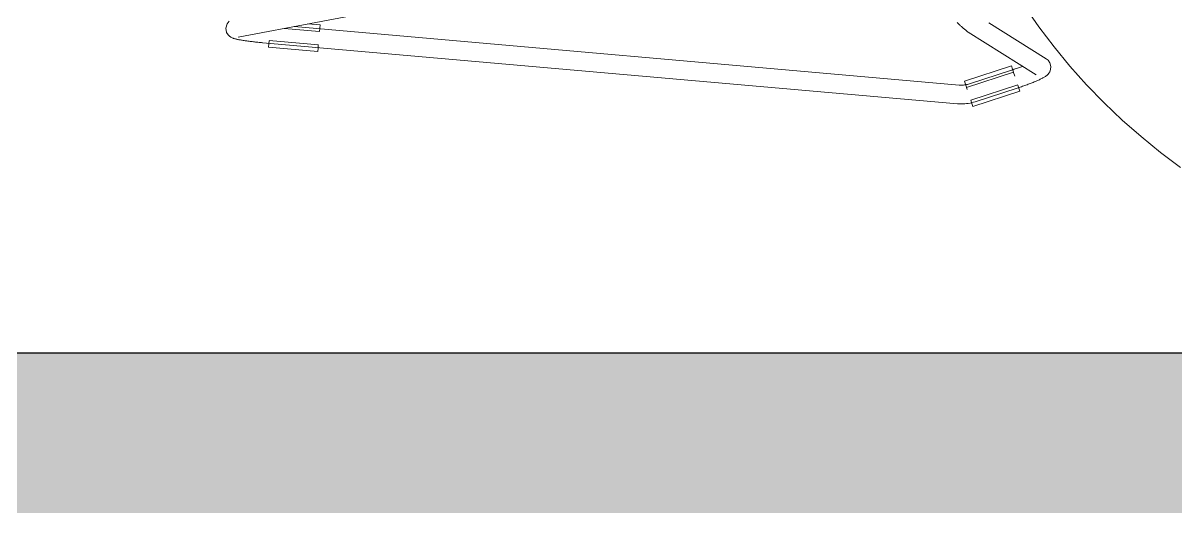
# Model space of a CAD drawing. Header units: millimetres. Extents: x 155927 to 326028, y -36033 to 97293.
# Drawn here: x 227087 to 227822, y 17856 to 18168 of the extents above; entities that cross this region are included whole.
import ezdxf

# ---------------------------------------------------------------- set-up
doc = ezdxf.new("R2010")
doc.units = ezdxf.units.MM
doc.header["$MEASUREMENT"] = 0
for name, color, linetype, lineweight in [('A-WALL-PATT', 7, 'CONTINUOUS', 9), ('I-FURN', 8, 'CONTINUOUS', 9), ('I-WALL', 7, 'CONTINUOUS', 9)]:
    doc.layers.add(name, color=color, linetype=linetype, lineweight=lineweight)

msp = doc.modelspace()

# ---------------------------------------------------------------- hatches: boundary and pattern name
at = {"layer": 'A-WALL-PATT'}
msp.add_hatch(color=256, dxfattribs=at).paths.add_polyline_path([(226452.83, 17855.61), (230738.83, 17855.61), (230738.83, 17957.61), (226452.83, 17957.61)], flags=0)

# ---------------------------------------------------------------- linework, layer by layer
at = {"layer": 'I-FURN'}
for p, q in [((227223.81, 18159.18), (227323.1, 18177.99)), ((227725.71, 18179.02), (227734.86, 18165.9)), ((227216.81, 18167.83), (227215.98, 18165.08)), ((227216.81, 18167.83), (227218.14, 18169.41)), ((227276.16, 18167.04), (227268.26, 18167.73)), ((227276.16, 18167.04), (227275.98, 18164.99)), ((227683.17, 18168.15), (227682.73, 18168.55)), ((227683.59, 18167.76), (227683.17, 18168.15)), ((227684.01, 18167.38), (227683.59, 18167.76)), ((227684.41, 18167.01), (227684.01, 18167.38)), ((227684.8, 18166.65), (227684.41, 18167.01)), ((227685.18, 18166.31), (227684.8, 18166.65)), ((227685.54, 18165.98), (227685.18, 18166.31)), ((227739.64, 18145.41), (227702.87, 18168.44)), ((227215.98, 18165.08), (227216.46, 18162.32)), ((227216.46, 18162.32), (227217.5, 18160.67)), ((227217.5, 18160.67), (227218.41, 18159.81)), ((227218.41, 18159.81), (227219.11, 18159.33)), ((227219.11, 18159.33), (227219.68, 18159.03)), ((227219.68, 18159.03), (227220.15, 18158.81)), ((227220.15, 18158.81), (227220.58, 18158.64)), ((227220.58, 18158.64), (227220.98, 18158.5)), ((227253.31, 18164.78), (227275.79, 18162.8)), ((227684.03, 18128.71), (227259.68, 18165.99)), ((227275.98, 18164.99), (227275.8, 18162.93)), ((227685.89, 18165.67), (227685.54, 18165.98)), ((227686.23, 18165.37), (227685.89, 18165.67)), ((227686.55, 18165.08), (227686.23, 18165.37)), ((227686.86, 18164.81), (227686.55, 18165.08)), ((227687.15, 18164.55), (227686.86, 18164.81)), ((227687.43, 18164.3), (227687.15, 18164.55)), ((227687.7, 18164.08), (227687.43, 18164.3)), ((227687.95, 18163.86), (227687.7, 18164.08)), ((227688.19, 18163.66), (227687.95, 18163.86)), ((227688.42, 18163.47), (227688.19, 18163.66)), ((227688.65, 18163.29), (227688.42, 18163.47)), ((227688.87, 18163.12), (227688.65, 18163.29)), ((227689.1, 18162.94), (227688.87, 18163.12)), ((227689.35, 18162.76), (227689.1, 18162.94)), ((227689.68, 18162.54), (227689.35, 18162.76)), ((227689.68, 18162.54), (227733.26, 18135.24)), ((227734.86, 18165.9), (227744.54, 18153.16)), ((227220.98, 18158.5), (227221.38, 18158.38)), ((227221.38, 18158.38), (227221.77, 18158.26)), ((227221.77, 18158.26), (227222.18, 18158.15)), ((227222.18, 18158.15), (227222.59, 18158.05)), ((227222.59, 18158.05), (227223.02, 18157.95)), ((227223.02, 18157.95), (227223.46, 18157.85)), ((227223.46, 18157.85), (227223.92, 18157.76)), ((227223.92, 18157.76), (227224.4, 18157.66)), ((227224.4, 18157.66), (227224.89, 18157.57)), ((227224.89, 18157.57), (227225.41, 18157.47)), ((227225.41, 18157.47), (227225.94, 18157.38)), ((227225.94, 18157.38), (227226.49, 18157.28)), ((227226.49, 18157.28), (227227.06, 18157.19)), ((227227.06, 18157.19), (227227.65, 18157.1)), ((227227.65, 18157.1), (227228.25, 18157.01)), ((227228.25, 18157.01), (227228.87, 18156.92)), ((227228.87, 18156.92), (227229.5, 18156.83)), ((227229.5, 18156.83), (227230.15, 18156.74)), ((227230.15, 18156.74), (227230.81, 18156.65)), ((227230.81, 18156.65), (227231.49, 18156.57)), ((227231.49, 18156.57), (227232.18, 18156.48)), ((227232.18, 18156.48), (227232.88, 18156.4)), ((227232.88, 18156.4), (227233.59, 18156.31)), ((227233.59, 18156.31), (227234.3, 18156.23)), ((227234.3, 18156.23), (227235.03, 18156.15)), ((227235.03, 18156.15), (227235.76, 18156.07)), ((227235.76, 18156.07), (227236.5, 18156)), ((227236.5, 18156), (227237.25, 18155.92)), ((227237.25, 18155.92), (227237.99, 18155.85)), ((227237.99, 18155.85), (227238.75, 18155.78)), ((227238.75, 18155.78), (227239.5, 18155.71)), ((227239.5, 18155.71), (227239.66, 18155.7)), ((227239.66, 18155.7), (227682.98, 18116.75)), ((227243.26, 18152.88), (227243.44, 18154.93)), ((227274.67, 18150.13), (227243.26, 18152.88)), ((227243.44, 18154.93), (227243.62, 18156.99)), ((227275.04, 18154.36), (227243.63, 18157.12)), ((227274.85, 18152.17), (227274.67, 18150.13)), ((227275.03, 18154.23), (227274.85, 18152.17)), ((227744.54, 18153.16), (227754.71, 18140.81)), ((227740.76, 18144.51), (227739.64, 18145.41)), ((227740.76, 18144.51), (227741.98, 18142.78)), ((227717.45, 18140.88), (227687.44, 18131.19)), ((227688.75, 18127.15), (227718.76, 18136.84)), ((227717.4, 18138.16), (227690.59, 18129.45)), ((227717.73, 18138.27), (227717.4, 18138.16)), ((227717.45, 18140.88), (227718.08, 18138.93)), ((227718.42, 18138.5), (227717.73, 18138.27)), ((227718.08, 18138.93), (227718.72, 18136.96)), ((227719.11, 18138.73), (227718.42, 18138.5)), ((227719.59, 18134.26), (227718.79, 18136.74)), ((227719.8, 18138.96), (227719.11, 18138.73)), ((227720.48, 18139.19), (227719.8, 18138.96)), ((227721.15, 18139.43), (227720.48, 18139.19)), ((227721.82, 18139.66), (227721.15, 18139.43)), ((227722.47, 18139.9), (227721.82, 18139.66)), ((227723.12, 18140.13), (227722.47, 18139.9)), ((227723.76, 18140.37), (227723.12, 18140.13)), ((227724.38, 18140.6), (227723.76, 18140.37)), ((227741.87, 18137.2), (227741.31, 18136.29)), ((227742.4, 18138.58), (227741.87, 18137.2)), ((227741.98, 18142.78), (227742.57, 18140.55)), ((227742.57, 18140.55), (227742.4, 18138.58)), ((227754.71, 18140.81), (227765.37, 18128.88)), ((227688.07, 18129.24), (227687.44, 18131.19)), ((227688.71, 18127.27), (227688.07, 18129.24)), ((227689.95, 18129.26), (227689.31, 18129.09)), ((227690.59, 18129.45), (227689.95, 18129.26)), ((227728.71, 18129.41), (227728.04, 18129.16)), ((227729.38, 18129.67), (227728.71, 18129.41)), ((227730.03, 18129.92), (227729.38, 18129.67)), ((227730.67, 18130.17), (227730.03, 18129.92)), ((227731.3, 18130.42), (227730.67, 18130.17)), ((227731.91, 18130.67), (227731.3, 18130.42)), ((227732.5, 18130.92), (227731.91, 18130.67)), ((227733.08, 18131.16), (227732.5, 18130.92)), ((227733.65, 18131.41), (227733.08, 18131.16)), ((227734.19, 18131.65), (227733.65, 18131.41)), ((227734.72, 18131.88), (227734.19, 18131.65)), ((227735.23, 18132.12), (227734.72, 18131.88)), ((227735.72, 18132.35), (227735.23, 18132.12)), ((227736.19, 18132.58), (227735.72, 18132.35)), ((227736.65, 18132.81), (227736.19, 18132.58)), ((227737.09, 18133.04), (227736.65, 18132.81)), ((227737.51, 18133.27), (227737.09, 18133.04)), ((227737.93, 18133.5), (227737.51, 18133.27)), ((227738.32, 18133.74), (227737.93, 18133.5)), ((227738.72, 18133.98), (227738.32, 18133.74)), ((227739.1, 18134.24), (227738.72, 18133.98)), ((227739.49, 18134.51), (227739.1, 18134.24)), ((227739.9, 18134.82), (227739.49, 18134.51)), ((227740.32, 18135.19), (227739.9, 18134.82)), ((227740.79, 18135.66), (227740.32, 18135.19)), ((227741.31, 18136.29), (227740.79, 18135.66)), ((227684.05, 18128.7), (227684.03, 18128.7)), ((227684.71, 18128.66), (227684.05, 18128.7)), ((227685.37, 18128.64), (227684.71, 18128.66)), ((227686.03, 18128.65), (227685.37, 18128.64)), ((227686.7, 18128.68), (227686.03, 18128.65)), ((227687.36, 18128.75), (227686.7, 18128.68)), ((227688.01, 18128.84), (227687.36, 18128.75)), ((227688.66, 18128.95), (227688.01, 18128.84)), ((227689.31, 18129.09), (227688.66, 18128.95)), ((227689.16, 18125.89), (227688.78, 18127.05)), ((227721.36, 18128.77), (227691.36, 18119.08)), ((227722.67, 18124.73), (227692.66, 18115.04)), ((227694.29, 18118.04), (227721.11, 18126.75)), ((227721.57, 18126.9), (227721.11, 18126.75)), ((227721.4, 18128.65), (227722.04, 18126.68)), ((227722.31, 18127.14), (227721.57, 18126.9)), ((227722.04, 18126.68), (227722.67, 18124.73)), ((227723.04, 18127.39), (227722.31, 18127.14)), ((227723.78, 18127.64), (227723.04, 18127.39)), ((227724.5, 18127.89), (227723.78, 18127.64)), ((227725.23, 18128.14), (227724.5, 18127.89)), ((227725.94, 18128.39), (227725.23, 18128.14)), ((227726.65, 18128.65), (227725.94, 18128.39)), ((227727.35, 18128.9), (227726.65, 18128.65)), ((227728.04, 18129.16), (227727.35, 18128.9)), ((227765.37, 18128.88), (227776.5, 18117.38)), ((227682.98, 18116.75), (227684.12, 18116.67)), ((227684.12, 18116.67), (227685.26, 18116.64)), ((227685.26, 18116.64), (227686.4, 18116.65)), ((227686.4, 18116.65), (227687.54, 18116.71)), ((227687.54, 18116.71), (227688.68, 18116.82)), ((227688.68, 18116.82), (227689.81, 18116.97)), ((227689.81, 18116.97), (227690.93, 18117.17)), ((227690.93, 18117.17), (227692.05, 18117.41)), ((227692.03, 18116.99), (227691.39, 18118.96)), ((227692.66, 18115.04), (227692.03, 18116.99)), ((227692.05, 18117.41), (227693.16, 18117.69)), ((227693.16, 18117.69), (227694.25, 18118.02)), ((227694.25, 18118.02), (227694.29, 18118.04)), ((227776.5, 18117.38), (227788.08, 18106.34)), ((227788.08, 18106.34), (227800.09, 18095.77)), ((227800.09, 18095.77), (227812.51, 18085.69)), ((227812.51, 18085.69), (227825.33, 18076.12))]:
    msp.add_line(p, q, dxfattribs=at)
at = {"layer": 'I-WALL', "lineweight": 30}
msp.add_line((230738.83, 17957.61), (226452.83, 17957.61), dxfattribs=at)

doc.saveas('drawing.dxf')
